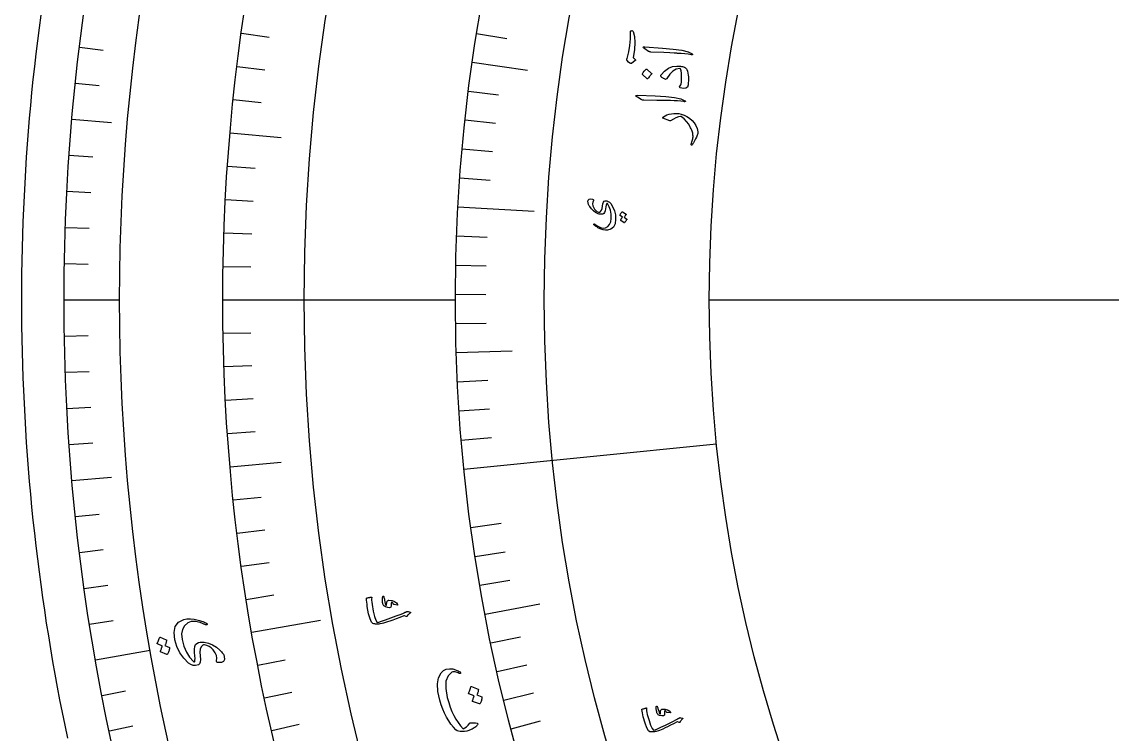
# Model space of a CAD drawing. Header units: millimetres. Extents: x -59 to 59, y -59 to 76.
# Drawn here: x -59 to -28.59, y -12.11 to 7.75 of the extents above; entities that cross this region are included whole.
import ezdxf

# ---------------------------------------------------------------- set-up
doc = ezdxf.new("R2010")
doc.units = ezdxf.units.MM
for name, color, linetype in [('CUT_OUTER', 1, 'Continuous'), ('ENGRAVE', 7, 'Continuous'), ('ENGRAVE_FINE', 8, 'Continuous'), ('TEXT', 5, 'Continuous')]:
    doc.layers.add(name, color=color, linetype=linetype)

msp = doc.modelspace()

# ---------------------------------------------------------------- linework, layer by layer
at = {"layer": 'CUT_OUTER'}
msp.add_lwpolyline([(-57.7207, -12.2196), (-57.7946, -11.8652), (-57.8663, -11.5103), (-57.9359, -11.1551), (-58.0032, -10.7994), (-58.0684, -10.4432), (-58.1314, -10.0868), (-58.1922, -9.7299), (-58.2508, -9.3726), (-58.3072, -9.015), (-58.3614, -8.6571), (-58.4134, -8.2988), (-58.4633, -7.9403), (-58.5109, -7.5814), (-58.5563, -7.2222), (-58.5995, -6.8628), (-58.6405, -6.5031), (-58.6793, -6.1432), (-58.7159, -5.783), (-58.7503, -5.4226), (-58.7824, -5.062), (-58.8124, -4.7013), (-58.8401, -4.3403), (-58.8657, -3.9792), (-58.889, -3.6179), (-58.9101, -3.2565), (-58.9289, -2.895), (-58.9456, -2.5334), (-58.96, -2.1716), (-58.9722, -1.8098), (-58.9822, -1.4479), (-58.99, -1.086), (-58.9956, -0.724), (-58.9989, -0.362), (-59, 0), (-58.9989, 0.362), (-58.9956, 0.724), (-58.99, 1.086), (-58.9822, 1.4479), (-58.9722, 1.8098), (-58.96, 2.1716), (-58.9456, 2.5334), (-58.9289, 2.895), (-58.9101, 3.2565), (-58.889, 3.6179), (-58.8657, 3.9792), (-58.8401, 4.3403), (-58.8124, 4.7013), (-58.7824, 5.062), (-58.7503, 5.4226), (-58.7159, 5.783), (-58.6793, 6.1432), (-58.6405, 6.5031), (-58.5995, 6.8628), (-58.5563, 7.2222), (-58.5109, 7.5814), (-58.4633, 7.9403)], dxfattribs=at)
at = {"layer": 'ENGRAVE'}
for points in [[(-46.435, 6.6234), (-44.893, 6.4035)], [(-57.6, 5.0393), (-56.4979, 4.9429)], [(-53.1918, 4.6537), (-51.7694, 4.5292)], [(-46.8334, 2.591), (-44.7126, 2.4736)], [(-57.82, 0), (-56.2713, 0)], [(-53.395, 0), (-46.905, 0)], [(-39.825, 0), (39.825, 0)], [(-46.8819, -1.4724), (-45.3251, -1.4235)], [(-46.6664, -4.7247), (-39.6224, -4.0115)], [(-53.1918, -4.6537), (-51.7694, -4.5292)], [(-57.6, -5.0393), (-56.4979, -4.9429)], [(-46.0786, -8.766), (-44.5484, -8.4749)], [(-52.5838, -9.2719), (-50.6664, -8.9339)], [(-56.9416, -10.0403), (-55.4164, -9.7714)]]:
    msp.add_lwpolyline(points, dxfattribs=at)
for radius in [57.82, 57.82, 56.2713, 53.395, 53.395, 51.1235, 46.905, 46.905, 44.427, 39.825, 39.825]:
    msp.add_circle((0, 0), radius, dxfattribs=at)
at = {"layer": 'ENGRAVE_FINE'}
for points in [[(-52.8754, 7.4311), (-52.1041, 7.3228)], [(-46.3138, 7.4235), (-45.4749, 7.2891)], [(-57.389, 7.0465), (-56.7302, 6.9656)], [(-52.997, 6.5072), (-52.224, 6.4123)], [(-57.5033, 6.0438), (-56.8431, 5.9745)], [(-46.5424, 5.8208), (-45.6994, 5.7154)], [(-53.1025, 5.5813), (-52.328, 5.4999)], [(-46.636, 5.0161), (-45.7913, 4.9252)], [(-57.6792, 4.0333), (-57.017, 3.987)], [(-46.7157, 4.2093), (-45.8696, 4.1331)], [(-53.2649, 3.7246), (-52.488, 3.6703)], [(-46.7815, 3.4009), (-45.9342, 3.3393)], [(-57.7408, 3.0261), (-57.0779, 2.9913)], [(-53.3218, 2.7945), (-52.5441, 2.7537)], [(-57.7848, 2.0179), (-57.1214, 1.9947)], [(-53.3625, 1.8635), (-52.5841, 1.8363)], [(-46.8712, 1.7798), (-46.0222, 1.7475)], [(-57.8112, 1.0091), (-57.1475, 0.9975)], [(-53.3869, 0.9319), (-52.6082, 0.9183)], [(-46.895, 0.9676), (-46.0456, 0.9501)], [(-46.9047, 0.1547), (-46.0551, 0.1519)], [(-46.9004, -0.6587), (-46.0509, -0.6468)], [(-57.8112, -1.0091), (-57.1475, -0.9975)], [(-53.3869, -0.9319), (-52.6082, -0.9183)], [(-57.7848, -2.0179), (-57.1214, -1.9947)], [(-53.3625, -1.8635), (-52.5841, -1.8363)], [(-46.8493, -2.2861), (-46.0007, -2.2446)], [(-57.7408, -3.0261), (-57.0779, -2.9913)], [(-53.3218, -2.7945), (-52.5441, -2.7537)], [(-46.8025, -3.0995), (-45.9547, -3.0434)], [(-53.2649, -3.7246), (-52.488, -3.6703)], [(-46.7415, -3.9125), (-45.8949, -3.8416)], [(-57.6792, -4.0333), (-57.017, -3.987)], [(-53.1025, -5.5813), (-52.328, -5.4999)], [(-57.5033, -6.0438), (-56.8431, -5.9745)], [(-46.4737, -6.3459), (-45.6319, -6.231)], [(-52.997, -6.5072), (-52.224, -6.4123)], [(-57.389, -7.0465), (-56.7302, -6.9656)], [(-46.3562, -7.1545), (-45.5165, -7.0249)], [(-52.8754, -7.4311), (-52.1041, -7.3228)], [(-46.2244, -7.9612), (-45.3872, -7.817)], [(-57.2573, -8.047), (-56.6, -7.9546)], [(-52.7376, -8.3528), (-51.9684, -8.231)], [(-57.1081, -9.045), (-56.4526, -8.9412)], [(-45.9186, -9.5686), (-45.0869, -9.3953)], [(-52.414, -10.1882), (-51.6495, -10.0396)], [(-45.7446, -10.3687), (-44.916, -10.1808)], [(-56.7577, -11.0326), (-56.1061, -10.9059)], [(-52.2282, -11.1014), (-51.4664, -10.9395)], [(-45.5566, -11.166), (-44.7314, -10.9637)], [(-52.0265, -12.0113), (-51.2677, -11.8361)], [(-45.3545, -11.9603), (-44.533, -11.7437)], [(-56.5565, -12.0215), (-55.9072, -11.8835)]]:
    msp.add_lwpolyline(points, dxfattribs=at)
at = {"layer": 'TEXT'}
for points in [[(-42.0249, 7.4596), (-42.0235, 7.4767), (-42.018, 7.4899), (-42.0084, 7.4992), (-41.9946, 7.5046), (-41.9798, 7.5055), (-41.9673, 7.5013), (-41.9569, 7.492), (-41.9487, 7.4775), (-41.9116, 7.3404), (-41.8989, 7.1731), (-41.9101, 6.9754), (-41.9448, 6.7471), (-41.9285, 6.7351), (-41.9142, 6.7234), (-41.9019, 6.7121), (-41.8915, 6.701), (-41.8848, 6.6919), (-41.8821, 6.6839), (-41.8832, 6.6771), (-41.8881, 6.6714), (-41.998, 6.5908), (-42.0158, 6.5867), (-42.0412, 6.5992), (-42.074, 6.6282), (-42.1143, 6.6739), (-42.1201, 6.6855), (-42.1225, 6.6993), (-42.1215, 6.7151), (-42.1171, 6.7329), (-42.0681, 6.911), (-42.0364, 7.0914), (-42.0221, 7.2741), (-42.0249, 7.4596)], [(-41.6241, 6.9979), (-41.6573, 7.0234), (-41.6675, 7.041), (-41.6546, 7.051), (-41.6188, 7.0531), (-41.1283, 7.0171), (-40.8274, 6.9936), (-40.5898, 6.9591), (-40.4153, 6.914), (-40.3039, 6.8584), (-40.2954, 6.8503), (-40.2912, 6.8436), (-40.2913, 6.8385), (-40.2958, 6.8349), (-40.3021, 6.8324), (-40.31, 6.8313), (-40.3195, 6.8314), (-40.3306, 6.8327), (-40.4159, 6.8472), (-40.5071, 6.8586), (-40.6041, 6.8669), (-40.707, 6.8721), (-40.7338, 6.874), (-40.8063, 6.8782), (-40.9245, 6.8848), (-41.0884, 6.8935), (-41.4525, 6.9092), (-41.4716, 6.9114), (-41.489, 6.9153), (-41.5045, 6.921), (-41.5182, 6.9284)], [(-41.6874, 6.2836), (-41.6894, 6.2865), (-41.6904, 6.2902), (-41.6902, 6.2949), (-41.6889, 6.3003), (-41.6674, 6.3372), (-41.6427, 6.3713), (-41.6149, 6.4025), (-41.584, 6.4309), (-41.5796, 6.4334), (-41.5754, 6.4342), (-41.5715, 6.4332), (-41.5679, 6.4305), (-41.4323, 6.3129), (-41.4292, 6.3089), (-41.4291, 6.3042), (-41.4317, 6.299), (-41.4373, 6.2931), (-41.4421, 6.2881), (-41.4494, 6.2801), (-41.4591, 6.2691), (-41.4714, 6.2551), (-41.4861, 6.238), (-41.5033, 6.2173), (-41.5231, 6.1931), (-41.5454, 6.1655), (-41.549, 6.1619), (-41.5522, 6.1603), (-41.5552, 6.1607), (-41.5579, 6.1632)], [(-41.0548, 6.1496), (-41.0771, 6.161), (-41.0971, 6.172), (-41.1148, 6.1824), (-41.1302, 6.1925), (-41.1433, 6.2019), (-41.1545, 6.2107), (-41.1635, 6.2187), (-41.1706, 6.2261), (-41.1768, 6.2369), (-41.1783, 6.2482), (-41.1753, 6.2601), (-41.1676, 6.2726), (-41.071, 6.3784), (-40.9659, 6.4548), (-40.8524, 6.5017), (-40.7305, 6.5194), (-40.6966, 6.5191), (-40.6636, 6.5172), (-40.6316, 6.5138), (-40.6007, 6.5087), (-40.5711, 6.5019), (-40.5429, 6.4934), (-40.5164, 6.4831), (-40.4914, 6.471), (-40.4784, 6.4618), (-40.4673, 6.4506), (-40.458, 6.4374), (-40.4506, 6.4223), (-40.4349, 6.3719), (-40.4226, 6.3205), (-40.4137, 6.2682), (-40.4081, 6.215), (-40.4057, 6.161), (-40.406, 6.1065), (-40.4091, 6.0514), (-40.415, 5.9957), (-40.4358, 5.9317), (-40.479, 5.897), (-40.5447, 5.8915), (-40.6328, 5.9154), (-40.642, 5.9205), (-40.6488, 5.9268), (-40.6532, 5.9342), (-40.6551, 5.9428), (-40.6532, 5.9496), (-40.6495, 5.9565), (-40.6441, 5.9634), (-40.6369, 5.9703), (-40.6204, 5.9924), (-40.6083, 6.0239), (-40.6006, 6.0648), (-40.5972, 6.1152), (-40.5965, 6.2257), (-40.6007, 6.3166), (-40.6098, 6.388), (-40.6238, 6.4397), (-40.6264, 6.4427), (-40.6311, 6.4449), (-40.6379, 6.4465), (-40.6469, 6.4474), (-40.7454, 6.4288), (-40.8381, 6.3768), (-40.9246, 6.2915), (-41.0048, 6.1726), (-41.0161, 6.1571), (-41.0282, 6.1481), (-41.0411, 6.1456), (-41.0548, 6.1496)], [(-41.8285, 5.6492), (-41.8625, 5.6736), (-41.8732, 5.6909), (-41.8607, 5.7012), (-41.825, 5.7045), (-41.3336, 5.6844), (-41.0321, 5.6706), (-40.7935, 5.6438), (-40.6176, 5.6043), (-40.5045, 5.5524), (-40.4957, 5.5445), (-40.4913, 5.5381), (-40.4913, 5.5329), (-40.4956, 5.5291), (-40.5019, 5.5265), (-40.5097, 5.5251), (-40.5192, 5.5249), (-40.5303, 5.5259), (-40.6161, 5.5376), (-40.7076, 5.546), (-40.8048, 5.5512), (-40.9078, 5.5531), (-40.9346, 5.5541), (-41.0072, 5.556), (-41.1256, 5.5587), (-41.2897, 5.5622), (-41.6541, 5.5661), (-41.6733, 5.5676), (-41.6908, 5.571), (-41.7065, 5.5762), (-41.7204, 5.5832)], [(-41.1163, 5.0628), (-41.1198, 5.0644), (-41.1225, 5.0661), (-41.1244, 5.068), (-41.1255, 5.07), (-41.1253, 5.0757), (-41.122, 5.0823), (-41.1155, 5.0897), (-41.1059, 5.098), (-41.0584, 5.1289), (-41.0048, 5.154), (-40.9451, 5.1732), (-40.8793, 5.1866), (-40.8093, 5.1945), (-40.7411, 5.1961), (-40.6747, 5.1914), (-40.6102, 5.1804), (-40.5269, 5.1521), (-40.4485, 5.113), (-40.375, 5.0632), (-40.3062, 5.0027), (-40.2457, 4.9334), (-40.1988, 4.8569), (-40.1654, 4.7734), (-40.1455, 4.6828), (-40.1431, 4.6589), (-40.1444, 4.6354), (-40.1495, 4.6123), (-40.1582, 4.5897), (-40.1835, 4.538), (-40.2068, 4.4914), (-40.2281, 4.4498), (-40.2474, 4.4132), (-40.2647, 4.3819), (-40.28, 4.3558), (-40.2934, 4.3351), (-40.3047, 4.3197), (-40.3081, 4.3166), (-40.3113, 4.3145), (-40.3145, 4.3134), (-40.3175, 4.3132), (-40.3213, 4.314), (-40.3248, 4.3155), (-40.328, 4.3177), (-40.3308, 4.3206), (-40.3328, 4.3241), (-40.3335, 4.3283), (-40.3328, 4.333), (-40.3309, 4.3384), (-40.3181, 4.3708), (-40.3071, 4.402), (-40.2979, 4.4319), (-40.2904, 4.4604), (-40.2847, 4.488), (-40.2806, 4.5147), (-40.2783, 4.5406), (-40.2776, 4.5657), (-40.2788, 4.591), (-40.282, 4.6174), (-40.2872, 4.6449), (-40.2944, 4.6735), (-40.3037, 4.7032), (-40.3153, 4.7341), (-40.329, 4.7661), (-40.345, 4.7993), (-40.3979, 4.8935), (-40.4575, 4.9762), (-40.524, 5.0473), (-40.5973, 5.1068), (-40.6034, 5.1108), (-40.6106, 5.1135), (-40.619, 5.1148), (-40.6286, 5.1147), (-40.6868, 5.101), (-40.7527, 5.0762), (-40.8263, 5.0402), (-40.9075, 4.9929), (-40.9125, 4.991), (-40.9169, 4.99), (-40.9206, 4.9899), (-40.9238, 4.9908)], [(-43.058, 2.7689), (-43.0751, 2.7266), (-43.0787, 2.6785), (-43.0688, 2.6245), (-43.0452, 2.5646), (-43.0217, 2.5262), (-42.9927, 2.4937), (-42.9584, 2.4671), (-42.9187, 2.4464), (-42.9106, 2.4441), (-42.9022, 2.4435), (-42.8933, 2.4444), (-42.884, 2.4471), (-42.8543, 2.4665), (-42.8308, 2.5006), (-42.8134, 2.5493), (-42.8021, 2.6127), (-42.7915, 2.6753), (-42.7764, 2.7202), (-42.7569, 2.7476), (-42.733, 2.7573), (-42.6843, 2.7554), (-42.6418, 2.7431), (-42.6052, 2.7205), (-42.5745, 2.6875), (-42.5131, 2.5852), (-42.4695, 2.4779), (-42.4438, 2.3653), (-42.4359, 2.2475), (-42.4515, 2.1201), (-42.4951, 2.0263), (-42.5669, 1.9659), (-42.6672, 1.9391), (-42.7215, 1.9398), (-42.7801, 1.9502), (-42.8428, 1.9705), (-42.9098, 2.0008), (-42.9283, 2.0111), (-42.9461, 2.0216), (-42.9633, 2.0324), (-42.9798, 2.0434), (-42.9957, 2.0547), (-43.011, 2.0664), (-43.0259, 2.0785), (-43.0402, 2.091), (-43.046, 2.0977), (-43.0482, 2.1034), (-43.0468, 2.1084), (-43.0418, 2.1125), (-43.0357, 2.1146), (-43.0297, 2.1149), (-43.0237, 2.1133), (-43.0179, 2.11), (-42.9324, 2.051), (-42.8544, 2.0148), (-42.784, 2.0014), (-42.7212, 2.0105), (-42.6539, 2.0463), (-42.6048, 2.101), (-42.5741, 2.1746), (-42.5616, 2.2674), (-42.5647, 2.3872), (-42.5832, 2.4961), (-42.6173, 2.5941), (-42.667, 2.6814), (-42.6714, 2.6867), (-42.6759, 2.6889), (-42.6806, 2.688), (-42.6856, 2.6839), (-42.6953, 2.6667), (-42.7046, 2.6363), (-42.7132, 2.5928), (-42.7213, 2.5361), (-42.7319, 2.4785), (-42.7479, 2.435), (-42.7694, 2.4056), (-42.7964, 2.3902), (-42.8275, 2.3841), (-42.8598, 2.3838), (-42.8933, 2.3891), (-42.928, 2.4002), (-42.9954, 2.4338), (-43.0566, 2.4787), (-43.1117, 2.5349), (-43.1604, 2.6024), (-43.1719, 2.6203), (-43.1817, 2.6375), (-43.1898, 2.6542), (-43.1963, 2.6703), (-43.2013, 2.6858), (-43.2048, 2.7004), (-43.2068, 2.7143), (-43.2074, 2.7275), (-43.1995, 2.7782), (-43.1752, 2.808), (-43.1349, 2.817), (-43.0783, 2.8051), (-43.0633, 2.7979), (-43.055, 2.7895), (-43.0532, 2.7798), (-43.058, 2.7689)], [(-42.3128, 2.3527), (-42.3144, 2.3544), (-42.3153, 2.3568), (-42.3154, 2.3597), (-42.3149, 2.3633), (-42.3093, 2.376), (-42.3032, 2.3881), (-42.2966, 2.3999), (-42.2895, 2.4112), (-42.2819, 2.4221), (-42.2736, 2.4328), (-42.2647, 2.4431), (-42.2551, 2.4532), (-42.2522, 2.4551), (-42.2492, 2.4558), (-42.2462, 2.4554), (-42.243, 2.4538), (-42.1455, 2.3853), (-42.1443, 2.3835), (-42.1444, 2.381), (-42.146, 2.3777), (-42.1489, 2.3737), (-42.1515, 2.371), (-42.1551, 2.3665), (-42.1597, 2.3603), (-42.1654, 2.3524), (-42.1722, 2.3426), (-42.1801, 2.3309), (-42.1892, 2.3173), (-42.1995, 2.3018), (-42.1237, 2.248), (-42.1214, 2.2455), (-42.121, 2.2426), (-42.1225, 2.2391), (-42.1258, 2.235), (-42.1286, 2.2314), (-42.1329, 2.2259), (-42.1386, 2.2182), (-42.1458, 2.2086), (-42.1545, 2.1966), (-42.1645, 2.1824), (-42.1761, 2.1657), (-42.189, 2.1466), (-42.1911, 2.1447), (-42.1932, 2.1439), (-42.1952, 2.1442), (-42.1971, 2.1457), (-42.2909, 2.2148), (-42.2925, 2.2166), (-42.2934, 2.2189), (-42.2935, 2.2219), (-42.293, 2.2255), (-42.2888, 2.2362), (-42.2841, 2.2467), (-42.2787, 2.2567), (-42.2728, 2.2664), (-42.2665, 2.2758), (-42.2597, 2.2847), (-42.2525, 2.2934), (-42.2449, 2.3017)], [(-48.1669, -8.7322), (-48.181, -8.7429), (-48.1941, -8.7539), (-48.2063, -8.7651), (-48.2177, -8.7765), (-48.2282, -8.7882), (-48.2378, -8.8003), (-48.2464, -8.8128), (-48.2542, -8.8257), (-48.2589, -8.831), (-48.265, -8.8336), (-48.2726, -8.8335), (-48.2816, -8.8307), (-48.3295, -8.813), (-48.3346, -8.8114), (-48.3389, -8.8103), (-48.3424, -8.8099), (-48.3449, -8.81), (-48.4576, -8.8547), (-48.5595, -8.8945), (-48.6507, -8.9292), (-48.7311, -8.9589), (-48.8008, -8.9834), (-48.8596, -9.0025), (-48.9076, -9.0164), (-48.9447, -9.0249), (-49.0153, -9.0379), (-49.0379, -9.0408), (-49.0609, -9.0426), (-49.0841, -9.0433), (-49.1075, -9.043), (-49.1313, -9.0415), (-49.1554, -9.0387), (-49.1799, -9.0347), (-49.2046, -9.0295), (-49.2468, -8.9921), (-49.2874, -8.9001), (-49.3262, -8.7535), (-49.3627, -8.5521), (-49.3714, -8.4888), (-49.3778, -8.4299), (-49.3819, -8.3755), (-49.3836, -8.3255), (-49.3825, -8.3207), (-49.3802, -8.3171), (-49.3768, -8.3146), (-49.3723, -8.3132), (-49.3504, -8.3081), (-49.3305, -8.3037), (-49.3124, -8.2999), (-49.2963, -8.2966), (-49.282, -8.294), (-49.2693, -8.2919), (-49.2581, -8.2903), (-49.2485, -8.2893), (-49.2431, -8.2891), (-49.2398, -8.2905), (-49.2386, -8.2935), (-49.2396, -8.2983), (-49.2441, -8.3338), (-49.2442, -8.3787), (-49.2398, -8.433), (-49.2311, -8.4965), (-49.198, -8.6851), (-49.1629, -8.831), (-49.1259, -8.9341), (-49.0874, -8.9945), (-49.0435, -8.9864), (-48.9654, -8.9629), (-48.8531, -8.924), (-48.7064, -8.8699), (-48.5598, -8.8147), (-48.4489, -8.7726), (-48.3739, -8.7435), (-48.3346, -8.7273), (-48.3239, -8.7226), (-48.3139, -8.7181), (-48.3046, -8.7139), (-48.296, -8.7101), (-48.2882, -8.7066), (-48.2812, -8.7034), (-48.2751, -8.7006), (-48.2699, -8.6981), (-48.2584, -8.6934), (-48.247, -8.691), (-48.2358, -8.6908), (-48.2247, -8.6928), (-48.165, -8.7099), (-48.1609, -8.7114), (-48.1581, -8.7134), (-48.1564, -8.7157), (-48.156, -8.7185), (-48.1573, -8.7222), (-48.1596, -8.7257), (-48.1628, -8.729), (-48.1669, -8.7322)], [(-48.518, -8.4999), (-48.5179, -8.5026), (-48.5185, -8.5051), (-48.52, -8.5074), (-48.5222, -8.5094), (-48.5244, -8.5104), (-48.5268, -8.511), (-48.5295, -8.5113), (-48.5324, -8.5112), (-48.6141, -8.4946), (-48.6225, -8.4923), (-48.6291, -8.4895), (-48.634, -8.4862), (-48.6371, -8.4824), (-48.6453, -8.4653), (-48.6548, -8.4512), (-48.6654, -8.44), (-48.6771, -8.4319), (-48.6827, -8.4308), (-48.6878, -8.4344), (-48.6925, -8.4428), (-48.6967, -8.4559), (-48.6981, -8.4644), (-48.6993, -8.4731), (-48.7002, -8.4821), (-48.701, -8.4913), (-48.7014, -8.5009), (-48.7017, -8.5108), (-48.7016, -8.5212), (-48.7013, -8.532), (-48.7102, -8.571), (-48.7394, -8.5882), (-48.7891, -8.5834), (-48.8591, -8.5567), (-48.8807, -8.5443), (-48.8981, -8.5316), (-48.9113, -8.5185), (-48.9202, -8.5051), (-48.9263, -8.4897), (-48.9315, -8.4678), (-48.9358, -8.4394), (-48.9391, -8.4046), (-48.9404, -8.3868), (-48.9409, -8.3697), (-48.9408, -8.3535), (-48.94, -8.3381), (-48.9388, -8.3235), (-48.9374, -8.3099), (-48.9358, -8.2971), (-48.9341, -8.2853), (-48.9314, -8.2777), (-48.9278, -8.272), (-48.9234, -8.2682), (-48.918, -8.2663), (-48.9122, -8.2662), (-48.9077, -8.2682), (-48.9045, -8.2723), (-48.9026, -8.2784), (-48.8978, -8.2983), (-48.8928, -8.3208), (-48.8875, -8.3461), (-48.8819, -8.3741), (-48.8713, -8.4263), (-48.8611, -8.4667), (-48.8512, -8.4953), (-48.8416, -8.5122), (-48.8395, -8.5142), (-48.837, -8.515), (-48.8342, -8.5147), (-48.831, -8.5133), (-48.8292, -8.5116), (-48.8277, -8.509), (-48.8266, -8.5053), (-48.8258, -8.5005), (-48.8229, -8.4571), (-48.8209, -8.4388), (-48.817, -8.4228), (-48.8112, -8.4091), (-48.8035, -8.3976), (-48.7939, -8.3873), (-48.7834, -8.3804), (-48.7719, -8.3769), (-48.7595, -8.3767), (-48.6734, -8.3888), (-48.6044, -8.4134), (-48.5526, -8.4504), (-48.518, -8.4999)], [(-53.5671, -10.0684), (-53.5571, -9.9966), (-53.5702, -9.921), (-53.6063, -9.8416), (-53.6656, -9.7583), (-53.7167, -9.7077), (-53.7739, -9.6682), (-53.8373, -9.6397), (-53.9067, -9.6222), (-53.9201, -9.6216), (-53.9335, -9.6237), (-53.947, -9.6285), (-53.9605, -9.6361), (-53.9994, -9.6775), (-54.0232, -9.7396), (-54.0317, -9.8224), (-54.025, -9.9258), (-54.0172, -10.0277), (-54.0229, -10.1039), (-54.0423, -10.1544), (-54.0755, -10.1792), (-54.1516, -10.1956), (-54.2225, -10.1932), (-54.2883, -10.172), (-54.3489, -10.132), (-54.4846, -9.994), (-54.5937, -9.8397), (-54.6762, -9.6696), (-54.7319, -9.4837), (-54.7532, -9.2739), (-54.7178, -9.1085), (-54.6259, -8.9877), (-54.478, -8.9116), (-54.3928, -8.8947), (-54.2977, -8.8919), (-54.1927, -8.9031), (-54.0778, -8.9284), (-54.0454, -8.9383), (-54.0139, -8.9489), (-53.9834, -8.96), (-53.954, -8.9716), (-53.9253, -8.9839), (-53.8973, -8.997), (-53.87, -9.0108), (-53.8434, -9.0255), (-53.832, -9.0338), (-53.8266, -9.042), (-53.8271, -9.0502), (-53.8336, -9.0583), (-53.8424, -9.0637), (-53.8517, -9.0662), (-53.8615, -9.0658), (-53.8718, -9.0626), (-54.0255, -8.9995), (-54.1597, -8.969), (-54.2743, -8.9714), (-54.3694, -9.007), (-54.4627, -9.0865), (-54.5204, -9.1902), (-54.5424, -9.3183), (-54.5286, -9.4704), (-54.4798, -9.6599), (-54.41, -9.8258), (-54.3192, -9.9679), (-54.2078, -10.0861), (-54.199, -10.0928), (-54.1911, -10.0944), (-54.1841, -10.0911), (-54.1781, -10.0827), (-54.1697, -10.0518), (-54.1673, -10.0005), (-54.1708, -9.9288), (-54.18, -9.8365), (-54.1854, -9.742), (-54.1768, -9.6677), (-54.1543, -9.6134), (-54.1178, -9.5794), (-54.0716, -9.5584), (-54.0214, -9.5461), (-53.9673, -9.5422), (-53.9093, -9.5468), (-53.792, -9.5743), (-53.6801, -9.6211), (-53.5735, -9.6872), (-53.4723, -9.7726), (-53.4478, -9.7957), (-53.426, -9.8185), (-53.4069, -9.8409), (-53.3907, -9.863), (-53.377, -9.8847), (-53.366, -9.9058), (-53.3574, -9.9262), (-53.3514, -9.9461), (-53.344, -10.0267), (-53.3698, -10.0819), (-53.4289, -10.1116), (-53.5212, -10.1159), (-53.5473, -10.1108), (-53.5636, -10.1012), (-53.5702, -10.087), (-53.5671, -10.0684)], [(-54.8849, -9.6975), (-54.8818, -9.6997), (-54.8795, -9.7032), (-54.8782, -9.7079), (-54.8777, -9.7139), (-54.8817, -9.7363), (-54.8866, -9.7582), (-54.8924, -9.7796), (-54.8991, -9.8004), (-54.9068, -9.8209), (-54.9156, -9.8412), (-54.9255, -9.8612), (-54.9366, -9.8811), (-54.9403, -9.8852), (-54.9446, -9.8875), (-54.9496, -9.888), (-54.9551, -9.8866), (-55.133, -9.8122), (-55.1356, -9.8098), (-55.1363, -9.8056), (-55.1352, -9.7998), (-55.1322, -9.7922), (-55.1292, -9.7868), (-55.1252, -9.7782), (-55.1204, -9.7664), (-55.1146, -9.7514), (-55.1077, -9.733), (-55.0997, -9.7111), (-55.0906, -9.6858), (-55.0803, -9.6569), (-55.2185, -9.5968), (-55.2229, -9.5937), (-55.2247, -9.5891), (-55.2238, -9.5828), (-55.2201, -9.575), (-55.217, -9.5682), (-55.2123, -9.5576), (-55.2062, -9.5431), (-55.1985, -9.5247), (-55.1894, -9.5023), (-55.1789, -9.4754), (-55.1669, -9.4442), (-55.1536, -9.4086), (-55.151, -9.4047), (-55.1481, -9.4027), (-55.1449, -9.4026), (-55.1413, -9.4043), (-54.9699, -9.4831), (-54.9668, -9.4853), (-54.9646, -9.4888), (-54.9633, -9.4935), (-54.9628, -9.4995), (-54.9654, -9.5184), (-54.969, -9.5369), (-54.9736, -9.5551), (-54.9792, -9.5729), (-54.9857, -9.5903), (-54.993, -9.6073), (-55.001, -9.6239), (-55.0097, -9.6401)], [(-46.2893, -11.8489), (-46.3041, -11.8682), (-46.3211, -11.8869), (-46.3403, -11.9048), (-46.3617, -11.922), (-46.3853, -11.9384), (-46.4108, -11.954), (-46.4382, -11.9689), (-46.4676, -11.983), (-46.5278, -12.0069), (-46.589, -12.0248), (-46.6512, -12.0364), (-46.7144, -12.0419), (-46.7724, -12.0404), (-46.8211, -12.0319), (-46.8604, -12.0162), (-46.8905, -11.9934), (-46.9616, -11.9146), (-47.0287, -11.8288), (-47.0918, -11.7359), (-47.1508, -11.636), (-47.2055, -11.529), (-47.2555, -11.4148), (-47.3008, -11.2935), (-47.3413, -11.1651), (-47.396, -10.9195), (-47.4079, -10.7104), (-47.3777, -10.5385), (-47.3057, -10.4039), (-47.24, -10.3408), (-47.1629, -10.3016), (-47.0746, -10.2861), (-46.9751, -10.2941), (-46.9528, -10.2993), (-46.9299, -10.3059), (-46.9062, -10.3139), (-46.8817, -10.3233), (-46.8565, -10.3341), (-46.8305, -10.3464), (-46.8038, -10.36), (-46.7763, -10.375), (-46.7683, -10.3803), (-46.7628, -10.3864), (-46.7596, -10.3934), (-46.7589, -10.4011), (-46.7597, -10.4066), (-46.7624, -10.4117), (-46.7669, -10.4163), (-46.7732, -10.4205), (-46.7794, -10.4231), (-46.7858, -10.4238), (-46.7923, -10.4226), (-46.799, -10.4193), (-46.8257, -10.4055), (-46.8528, -10.3937), (-46.8803, -10.3841), (-46.9082, -10.3765), (-46.9341, -10.3729), (-46.9582, -10.3731), (-46.9807, -10.3774), (-47.0013, -10.3856), (-47.1111, -10.4824), (-47.1696, -10.6321), (-47.1765, -10.8348), (-47.131, -11.0898), (-47.0929, -11.227), (-47.0498, -11.356), (-47.0018, -11.4769), (-46.9488, -11.5896), (-46.891, -11.6943), (-46.8283, -11.791), (-46.7608, -11.8797), (-46.6886, -11.9604), (-46.6456, -11.9398), (-46.6007, -11.9064), (-46.5537, -11.8603), (-46.5047, -11.8016), (-46.4993, -11.7988), (-46.4885, -11.7963), (-46.4724, -11.7943), (-46.4509, -11.7926), (-46.4486, -11.793), (-46.4466, -11.7933), (-46.445, -11.7933), (-46.4437, -11.7931), (-46.414, -11.7931), (-46.38, -11.7955), (-46.342, -11.8003), (-46.2999, -11.8075), (-46.2864, -11.8121), (-46.2802, -11.8205), (-46.2812, -11.8327), (-46.2893, -11.8489)], [(-46.1724, -11.0683), (-46.169, -11.0703), (-46.1665, -11.0737), (-46.1647, -11.0785), (-46.1639, -11.0846), (-46.1668, -11.1079), (-46.1708, -11.1307), (-46.1758, -11.153), (-46.1817, -11.1749), (-46.1887, -11.1965), (-46.1969, -11.218), (-46.2063, -11.2393), (-46.2168, -11.2605), (-46.2206, -11.265), (-46.225, -11.2676), (-46.2302, -11.2685), (-46.2361, -11.2675), (-46.4287, -11.2035), (-46.4316, -11.2012), (-46.4327, -11.197), (-46.4318, -11.1909), (-46.4291, -11.1828), (-46.4262, -11.1771), (-46.4225, -11.168), (-46.418, -11.1555), (-46.4127, -11.1397), (-46.4065, -11.1203), (-46.3992, -11.0973), (-46.391, -11.0705), (-46.3817, -11.0401), (-46.5314, -10.988), (-46.5363, -10.9851), (-46.5384, -10.9804), (-46.5378, -10.9739), (-46.5344, -10.9656), (-46.5314, -10.9584), (-46.5271, -10.9472), (-46.5214, -10.9318), (-46.5143, -10.9124), (-46.5059, -10.8887), (-46.4962, -10.8604), (-46.4853, -10.8275), (-46.4731, -10.79), (-46.4706, -10.7858), (-46.4676, -10.7835), (-46.4642, -10.7831), (-46.4604, -10.7847), (-46.2745, -10.8539), (-46.2711, -10.856), (-46.2685, -10.8594), (-46.2668, -10.8641), (-46.266, -10.8702), (-46.2677, -10.8899), (-46.2705, -10.9092), (-46.2744, -10.9281), (-46.2793, -10.9468), (-46.2853, -10.9652), (-46.292, -10.9831), (-46.2995, -11.0007), (-46.3079, -11.0179)], [(-40.5684, -11.6825), (-40.58, -11.6935), (-40.5909, -11.7047), (-40.601, -11.7159), (-40.6102, -11.7273), (-40.6186, -11.7388), (-40.6262, -11.7506), (-40.6329, -11.7627), (-40.6387, -11.775), (-40.6425, -11.7802), (-40.6478, -11.7831), (-40.6546, -11.7838), (-40.663, -11.7821), (-40.708, -11.7705), (-40.7128, -11.7695), (-40.7167, -11.769), (-40.7199, -11.7688), (-40.7222, -11.7692), (-40.82, -11.82), (-40.9085, -11.8652), (-40.9878, -11.905), (-41.0578, -11.9392), (-41.1186, -11.9678), (-41.1701, -11.9905), (-41.2122, -12.0075), (-41.245, -12.0186), (-41.3076, -12.0369), (-41.3278, -12.0415), (-41.3484, -12.0453), (-41.3693, -12.0481), (-41.3906, -12.0499), (-41.4122, -12.0507), (-41.4343, -12.0504), (-41.4568, -12.0491), (-41.4796, -12.0466), (-41.5212, -12.0166), (-41.5664, -11.9371), (-41.6149, -11.808), (-41.6664, -11.6292), (-41.68, -11.5727), (-41.6912, -11.52), (-41.6998, -11.4711), (-41.7059, -11.4261), (-41.7053, -11.4217), (-41.7036, -11.4182), (-41.7008, -11.4156), (-41.6969, -11.4139), (-41.6775, -11.4073), (-41.6598, -11.4015), (-41.6439, -11.3964), (-41.6296, -11.392), (-41.6169, -11.3883), (-41.6056, -11.3853), (-41.5956, -11.3828), (-41.587, -11.381), (-41.5822, -11.3803), (-41.579, -11.3813), (-41.5777, -11.3839), (-41.5782, -11.3883), (-41.579, -11.4209), (-41.575, -11.4615), (-41.5661, -11.5102), (-41.5523, -11.5669), (-41.5052, -11.7345), (-41.4601, -11.8632), (-41.4172, -11.9531), (-41.3768, -12.0042), (-41.3379, -11.9928), (-41.2694, -11.9644), (-41.1713, -11.9189), (-41.0437, -11.8566), (-40.9161, -11.7932), (-40.8197, -11.745), (-40.7545, -11.7118), (-40.7205, -11.6935), (-40.7112, -11.6882), (-40.7026, -11.6833), (-40.6946, -11.6787), (-40.6871, -11.6744), (-40.6804, -11.6705), (-40.6744, -11.667), (-40.6691, -11.6639), (-40.6646, -11.6611), (-40.6546, -11.6559), (-40.6445, -11.6527), (-40.6344, -11.6514), (-40.6242, -11.6523), (-40.5687, -11.6622), (-40.5648, -11.6632), (-40.562, -11.6647), (-40.5604, -11.6667), (-40.5597, -11.6691), (-40.5606, -11.6726), (-40.5623, -11.676), (-40.5649, -11.6793), (-40.5684, -11.6825)], [(-40.9071, -11.5047), (-40.9067, -11.5072), (-40.9071, -11.5095), (-40.9082, -11.5117), (-40.9101, -11.5138), (-40.9119, -11.5148), (-40.914, -11.5156), (-40.9164, -11.5161), (-40.919, -11.5163), (-40.9945, -11.5088), (-41.0023, -11.5075), (-41.0086, -11.5055), (-41.0132, -11.503), (-41.0164, -11.4998), (-41.0254, -11.4852), (-41.0352, -11.4733), (-41.0458, -11.4641), (-41.0572, -11.4578), (-41.0623, -11.4574), (-41.0666, -11.4611), (-41.0701, -11.4691), (-41.0727, -11.4813), (-41.0732, -11.4892), (-41.0735, -11.4972), (-41.0735, -11.5054), (-41.0734, -11.5138), (-41.0729, -11.5224), (-41.0722, -11.5314), (-41.0712, -11.5408), (-41.0699, -11.5505), (-41.0744, -11.5866), (-41.0993, -11.6048), (-41.1446, -11.6051), (-41.2105, -11.5873), (-41.2311, -11.5781), (-41.248, -11.5682), (-41.2611, -11.5576), (-41.2704, -11.5462), (-41.2773, -11.5329), (-41.284, -11.5135), (-41.2905, -11.4883), (-41.2966, -11.4571), (-41.2994, -11.4411), (-41.3015, -11.4257), (-41.3029, -11.411), (-41.3036, -11.397), (-41.3038, -11.3838), (-41.3038, -11.3713), (-41.3035, -11.3596), (-41.303, -11.3487), (-41.3013, -11.3416), (-41.2986, -11.3361), (-41.2949, -11.3323), (-41.2902, -11.3301), (-41.2849, -11.3295), (-41.2807, -11.3309), (-41.2774, -11.3343), (-41.2751, -11.3397), (-41.269, -11.3572), (-41.2624, -11.3771), (-41.2553, -11.3994), (-41.2477, -11.4242), (-41.2334, -11.4705), (-41.2204, -11.5061), (-41.2088, -11.5311), (-41.1987, -11.5454), (-41.1966, -11.5471), (-41.1943, -11.5476), (-41.1917, -11.5471), (-41.189, -11.5455), (-41.1875, -11.5438), (-41.1864, -11.5413), (-41.1857, -11.5378), (-41.1854, -11.5335), (-41.1868, -11.494), (-41.1866, -11.4772), (-41.1845, -11.4624), (-41.1805, -11.4494), (-41.1746, -11.4384), (-41.1669, -11.4282), (-41.158, -11.421), (-41.1479, -11.4168), (-41.1367, -11.4155), (-41.0577, -11.4186), (-40.9932, -11.4345), (-40.9429, -11.4632), (-40.9071, -11.5047)]]:
    msp.add_lwpolyline(points, close=True, dxfattribs=at)

doc.saveas('drawing.dxf')
